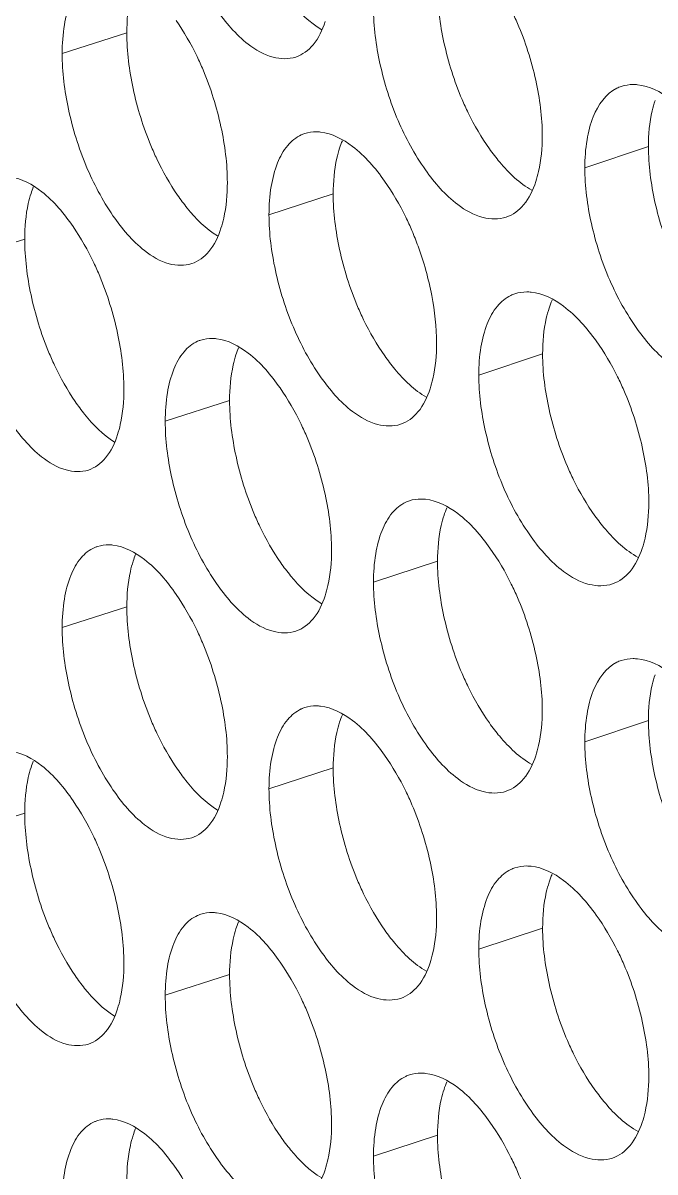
# Model space of a CAD drawing. Header units: millimetres. Extents: x 1177 to 4147, y 93 to 2194.
# Drawn here: x 2505.18 to 2513.85, y 901.29 to 917.06 of the extents above; entities that cross this region are included whole.
import ezdxf

# ---------------------------------------------------------------- set-up
doc = ezdxf.new("R2010")
doc.units = ezdxf.units.MM
doc.header["$LTSCALE"] = 0.1
doc.layers.get('0').update_dxf_attribs({"lineweight": 13})
doc.layers.add('标注', color=251, linetype='Continuous', lineweight=9)

# ---------------------------------------------------------------- blocks, each defined once
blk = doc.blocks.new('02')
at = {"layer": '标注'}
for p, q in [((4349.993, 901.155), (4348.726, 900.753)), ((4360.218, 898.929), (4358.971, 898.512)), ((4354.039, 898), (4352.78, 897.592)), ((4347.992, 897.115), (4346.722, 896.716)), ((4358.144, 894.864), (4356.893, 894.451)), ((4352.008, 893.95), (4350.746, 893.545)), ((4356.084, 890.805), (4354.829, 890.394)), ((4349.993, 889.905), (4348.726, 889.503)), ((4349.993, 889.905), (4348.726, 889.503)), ((4360.218, 887.679), (4358.971, 887.262)), ((4354.039, 886.75), (4352.78, 886.342)), ((4354.039, 886.75), (4352.78, 886.342)), ((4347.992, 885.865), (4346.722, 885.466)), ((4358.144, 883.614), (4356.893, 883.201)), ((4358.144, 883.614), (4356.893, 883.201)), ((4352.008, 882.7), (4350.746, 882.295)), ((4356.084, 879.555), (4354.829, 879.144))]:
    blk.add_line(p, q, dxfattribs=at)
for centre, radius, start, end in [((4359.904, 899.443), 0.699, 108.5345, 115.9025), ((4353.688, 898.545), 0.67, 108.0096, 114.2633), ((4355.89, 898.338), 1.814, 157.2003, 162.034), ((4349.877, 897.45), 1.849, 158.192, 162.3487), ((4350.072, 894.925), 5.992, 20.0336, 23.1528), ((4357.817, 895.389), 0.689, 108.3587, 115.3644), ((4351.646, 894.506), 0.661, 107.8363, 113.7), ((4353.87, 894.287), 1.825, 157.5283, 162.138), ((4355.745, 891.34), 0.68, 108.1838, 114.818), ((4349.619, 890.471), 0.651, 107.6638, 113.1281), ((4349.619, 890.471), 0.651, 107.6638, 113.1281), ((4351.866, 890.241), 1.837, 157.8589, 162.2429), ((4351.866, 890.241), 1.837, 157.8589, 162.2429), ((4359.904, 888.193), 0.699, 108.5345, 115.9025), ((4353.688, 887.295), 0.67, 108.0096, 114.2633), ((4353.688, 887.295), 0.67, 108.0096, 114.2633), ((4355.89, 887.088), 1.814, 157.2003, 162.034), ((4355.89, 887.088), 1.814, 157.2003, 162.034), ((4349.877, 886.2), 1.849, 158.192, 162.3487), ((4357.817, 884.139), 0.689, 108.3587, 115.3644), ((4357.817, 884.139), 0.689, 108.3587, 115.3644), ((4351.646, 883.256), 0.661, 107.8363, 113.7), ((4353.87, 883.037), 1.825, 157.5283, 162.138), ((4355.745, 880.09), 0.68, 108.1838, 114.818), ((4349.619, 879.221), 0.651, 107.6638, 113.1281), ((4351.866, 878.991), 1.837, 157.8589, 162.2429)]:
    blk.add_arc(centre, radius, start, end, dxfattribs=at)
for points, knots in [([(4350.746, 904.795), (4350.746, 904.429), (4350.844, 903.673), (4351.18, 902.594), (4351.684, 901.649), (4352.128, 901.123), (4352.372, 900.934)], [0, 0, 0, 0, 0.255639, 0.527795, 0.784925, 1, 1, 1, 1]), ([(4349.363, 902.32), (4349.26, 902.276), (4349.062, 902.116), (4348.869, 901.755), (4348.75, 901.287), (4348.726, 900.94), (4348.726, 900.753)], [0, 0, 0, 0, 0.188951, 0.413428, 0.683995, 1, 1, 1, 1]), ([(4357.651, 901.34), (4357.613, 901.428), (4357.458, 901.763), (4357.271, 902.084), (4357.112, 902.307)], [0, 0, 0, 0, 0.259768, 1, 1, 1, 1]), ([(4350.117, 902.052), (4350.096, 901.986), (4350.018, 901.694), (4349.993, 901.389), (4349.993, 901.155)], [0, 0, 0, 0, 0.226169, 1, 1, 1, 1]), ([(4353.01, 902.023), (4353.072, 901.935), (4353.3, 901.632), (4353.577, 901.357), (4353.813, 901.218)], [0, 0, 0, 0, 0.28193, 1, 1, 1, 1]), ([(4356.084, 902.055), (4356.084, 901.689), (4356.183, 900.933), (4356.412, 900.208), (4356.565, 899.85)], [0, 0, 0, 0, 0.484378, 1, 1, 1, 1]), ([(4354.829, 901.644), (4354.829, 901.278), (4354.929, 900.522), (4355.269, 899.444), (4355.781, 898.501), (4356.232, 897.978), (4356.479, 897.791)], [0, 0, 0, 0, 0.255252, 0.52708, 0.784259, 1, 1, 1, 1]), ([(4351.488, 900.429), (4351.451, 900.517), (4351.299, 900.854), (4351.116, 901.176), (4350.96, 901.401)], [0, 0, 0, 0, 0.260034, 1, 1, 1, 1]), ([(4353.305, 900.682), (4353.437, 900.725), (4353.698, 900.925), (4353.828, 901.214), (4353.881, 901.376)], [0, 0, 0, 0, 0.448356, 1, 1, 1, 1]), ([(4349.993, 901.155), (4349.993, 900.789), (4350.09, 900.033), (4350.314, 899.306), (4350.464, 898.947)], [0, 0, 0, 0, 0.484494, 1, 1, 1, 1]), ([(4358.138, 899.137), (4358.138, 899.503), (4358.037, 900.258), (4357.806, 900.982), (4357.651, 901.34)], [0, 0, 0, 0, 0.484204, 1, 1, 1, 1]), ([(4352.372, 900.934), (4352.517, 900.822), (4352.81, 900.648), (4353.164, 900.636), (4353.305, 900.682)], [0, 0, 0, 0, 0.552941, 1, 1, 1, 1]), ([(4348.726, 900.753), (4348.726, 900.387), (4348.824, 899.631), (4349.157, 898.551), (4349.657, 897.605), (4350.098, 897.078), (4350.341, 896.888)], [0, 0, 0, 0, 0.255833, 0.528153, 0.785258, 1, 1, 1, 1]), ([(4351.964, 898.223), (4351.964, 898.589), (4351.866, 899.345), (4351.639, 900.07), (4351.488, 900.429)], [0, 0, 0, 0, 0.484321, 1, 1, 1, 1]), ([(4359.598, 900.072), (4359.381, 899.966), (4359.133, 899.596), (4358.996, 899.037), (4358.971, 898.694), (4358.971, 898.512)], [0, 0, 0, 0, 0.415426, 0.686428, 1, 1, 1, 1]), ([(4360.004, 900.139), (4359.976, 900.142), (4359.867, 900.147), (4359.758, 900.131), (4359.681, 900.106)], [0, 0, 0, 0, 0.258783, 1, 1, 1, 1]), ([(4361.287, 899.186), (4361.104, 899.438), (4360.746, 899.853), (4360.235, 900.115), (4360.004, 900.139)], [0, 0, 0, 0, 0.572175, 1, 1, 1, 1]), ([(4356.565, 899.85), (4356.603, 899.762), (4356.757, 899.426), (4356.943, 899.105), (4357.101, 898.882)], [0, 0, 0, 0, 0.259878, 1, 1, 1, 1]), ([(4360.347, 899.827), (4360.325, 899.762), (4360.245, 899.469), (4360.218, 899.163), (4360.218, 898.929)], [0, 0, 0, 0, 0.22686, 1, 1, 1, 1]), ([(4353.413, 899.156), (4353.311, 899.11), (4353.114, 898.948), (4352.922, 898.587), (4352.804, 898.122), (4352.78, 897.777), (4352.78, 897.592)], [0, 0, 0, 0, 0.190641, 0.415947, 0.685903, 1, 1, 1, 1]), ([(4353.791, 899.212), (4353.764, 899.215), (4353.66, 899.221), (4353.554, 899.207), (4353.481, 899.183)], [0, 0, 0, 0, 0.25889, 1, 1, 1, 1]), ([(4355.047, 898.25), (4354.868, 898.503), (4354.52, 898.918), (4354.018, 899.186), (4353.791, 899.212)], [0, 0, 0, 0, 0.574346, 1, 1, 1, 1]), ([(4358.009, 898.24), (4358.031, 898.305), (4358.111, 898.597), (4358.138, 898.903), (4358.138, 899.137)], [0, 0, 0, 0, 0.226796, 1, 1, 1, 1]), ([(4350.464, 898.947), (4350.501, 898.858), (4350.651, 898.522), (4350.833, 898.2), (4350.988, 897.976)], [0, 0, 0, 0, 0.260144, 1, 1, 1, 1]), ([(4354.165, 898.897), (4354.143, 898.832), (4354.065, 898.539), (4354.039, 898.234), (4354.039, 898)], [0, 0, 0, 0, 0.226444, 1, 1, 1, 1]), ([(4357.101, 898.882), (4357.164, 898.793), (4357.401, 898.484), (4357.691, 898.205), (4357.935, 898.07)], [0, 0, 0, 0, 0.282461, 1, 1, 1, 1]), ([(4360.218, 898.929), (4360.218, 898.563), (4360.319, 897.807), (4360.551, 897.084), (4360.707, 896.726)], [0, 0, 0, 0, 0.484301, 1, 1, 1, 1]), ([(4358.971, 898.512), (4358.971, 898.146), (4359.072, 897.39), (4359.418, 896.313), (4359.938, 895.373), (4360.395, 894.852), (4360.644, 894.667)], [0, 0, 0, 0, 0.254863, 0.526363, 0.783591, 1, 1, 1, 1]), ([(4348.939, 897.358), (4348.766, 897.611), (4348.428, 898.027), (4347.935, 898.301), (4347.711, 898.328)], [0, 0, 0, 0, 0.576575, 1, 1, 1, 1]), ([(4351.839, 897.327), (4351.86, 897.392), (4351.939, 897.684), (4351.964, 897.989), (4351.964, 898.223)], [0, 0, 0, 0, 0.22638, 1, 1, 1, 1]), ([(4355.582, 897.281), (4355.544, 897.369), (4355.391, 897.705), (4355.204, 898.027), (4355.047, 898.25)], [0, 0, 0, 0, 0.259857, 1, 1, 1, 1]), ([(4357.429, 897.544), (4357.562, 897.588), (4357.824, 897.788), (4357.956, 898.078), (4358.009, 898.24)], [0, 0, 0, 0, 0.450132, 1, 1, 1, 1]), ([(4348.115, 898.011), (4348.095, 897.946), (4348.017, 897.653), (4347.992, 897.348), (4347.992, 897.115)], [0, 0, 0, 0, 0.226033, 1, 1, 1, 1]), ([(4350.988, 897.976), (4351.048, 897.889), (4351.271, 897.588), (4351.543, 897.315), (4351.774, 897.175)], [0, 0, 0, 0, 0.281645, 1, 1, 1, 1]), ([(4354.039, 898), (4354.039, 897.634), (4354.138, 896.878), (4354.365, 896.153), (4354.517, 895.794)], [0, 0, 0, 0, 0.484416, 1, 1, 1, 1]), ([(4356.479, 897.791), (4356.627, 897.679), (4356.927, 897.505), (4357.286, 897.497), (4357.429, 897.544)], [0, 0, 0, 0, 0.551821, 1, 1, 1, 1]), ([(4352.78, 897.592), (4352.78, 897.226), (4352.879, 896.47), (4353.217, 895.392), (4353.725, 894.448), (4354.173, 893.923), (4354.418, 893.735)], [0, 0, 0, 0, 0.255445, 0.527438, 0.784592, 1, 1, 1, 1]), ([(4349.463, 896.385), (4349.427, 896.474), (4349.276, 896.81), (4349.094, 897.133), (4348.939, 897.358)], [0, 0, 0, 0, 0.260123, 1, 1, 1, 1]), ([(4351.265, 896.633), (4351.396, 896.675), (4351.657, 896.875), (4351.786, 897.164), (4351.839, 897.327)], [0, 0, 0, 0, 0.447449, 1, 1, 1, 1]), ([(4347.992, 897.115), (4347.992, 896.748), (4348.089, 895.992), (4348.311, 895.265), (4348.46, 894.905)], [0, 0, 0, 0, 0.484532, 1, 1, 1, 1]), ([(4350.341, 896.888), (4350.484, 896.776), (4350.774, 896.602), (4351.125, 896.588), (4351.265, 896.633)], [0, 0, 0, 0, 0.553517, 1, 1, 1, 1]), ([(4356.065, 895.077), (4356.065, 895.39), (4355.991, 896.037), (4355.817, 896.663), (4355.702, 896.978)], [0, 0, 0, 0, 0.482715, 1, 1, 1, 1]), ([(4346.722, 896.716), (4346.722, 896.349), (4346.819, 895.593), (4347.149, 894.513), (4347.646, 893.566), (4348.084, 893.037), (4348.324, 892.847)], [0, 0, 0, 0, 0.256026, 0.528509, 0.78559, 1, 1, 1, 1]), ([(4349.936, 894.178), (4349.936, 894.544), (4349.838, 895.3), (4349.614, 896.025), (4349.463, 896.385)], [0, 0, 0, 0, 0.48436, 1, 1, 1, 1]), ([(4357.522, 896.012), (4357.42, 895.963), (4357.225, 895.799), (4357.034, 895.438), (4356.916, 894.976), (4356.893, 894.634), (4356.893, 894.451)], [0, 0, 0, 0, 0.192296, 0.418401, 0.687759, 1, 1, 1, 1]), ([(4357.918, 896.075), (4357.89, 896.078), (4357.784, 896.084), (4357.675, 896.068), (4357.6, 896.043)], [0, 0, 0, 0, 0.258817, 1, 1, 1, 1]), ([(4359.192, 895.119), (4359.011, 895.371), (4358.656, 895.787), (4358.148, 896.051), (4357.918, 896.075)], [0, 0, 0, 0, 0.572892, 1, 1, 1, 1]), ([(4354.517, 895.794), (4354.554, 895.706), (4354.707, 895.37), (4354.891, 895.049), (4355.048, 894.825)], [0, 0, 0, 0, 0.259967, 1, 1, 1, 1]), ([(4358.272, 895.762), (4358.25, 895.697), (4358.17, 895.404), (4358.144, 895.099), (4358.144, 894.864)], [0, 0, 0, 0, 0.226721, 1, 1, 1, 1]), ([(4351.381, 895.111), (4351.278, 895.066), (4351.081, 894.905), (4350.888, 894.543), (4350.769, 894.077), (4350.746, 893.731), (4350.746, 893.545)], [0, 0, 0, 0, 0.1898, 0.414696, 0.684955, 1, 1, 1, 1]), ([(4351.749, 895.162), (4351.723, 895.165), (4351.62, 895.172), (4351.516, 895.158), (4351.444, 895.135)], [0, 0, 0, 0, 0.258928, 1, 1, 1, 1]), ([(4352.996, 894.198), (4352.819, 894.451), (4352.475, 894.866), (4351.975, 895.136), (4351.749, 895.162)], [0, 0, 0, 0, 0.575082, 1, 1, 1, 1]), ([(4355.938, 894.181), (4355.959, 894.246), (4356.039, 894.538), (4356.065, 894.843), (4356.065, 895.077)], [0, 0, 0, 0, 0.226657, 1, 1, 1, 1]), ([(4359.735, 894.153), (4359.697, 894.241), (4359.541, 894.576), (4359.352, 894.897), (4359.192, 895.119)], [0, 0, 0, 0, 0.259679, 1, 1, 1, 1]), ([(4348.46, 894.905), (4348.496, 894.817), (4348.645, 894.48), (4348.826, 894.158), (4348.98, 893.933)], [0, 0, 0, 0, 0.260232, 1, 1, 1, 1]), ([(4352.133, 894.847), (4352.112, 894.782), (4352.034, 894.489), (4352.008, 894.184), (4352.008, 893.95)], [0, 0, 0, 0, 0.226307, 1, 1, 1, 1]), ([(4355.048, 894.825), (4355.111, 894.736), (4355.343, 894.431), (4355.627, 894.154), (4355.867, 894.017)], [0, 0, 0, 0, 0.282202, 1, 1, 1, 1]), ([(4358.144, 894.864), (4358.144, 894.498), (4358.244, 893.743), (4358.474, 893.019), (4358.629, 892.661)], [0, 0, 0, 0, 0.484339, 1, 1, 1, 1]), ([(4356.893, 894.451), (4356.893, 894.085), (4356.993, 893.329), (4357.336, 892.251), (4357.852, 891.309), (4358.306, 890.787), (4358.554, 890.601)], [0, 0, 0, 0, 0.255058, 0.526721, 0.783925, 1, 1, 1, 1]), ([(4349.811, 893.282), (4349.832, 893.347), (4349.911, 893.639), (4349.936, 893.944), (4349.936, 894.178)], [0, 0, 0, 0, 0.226242, 1, 1, 1, 1]), ([(4353.528, 893.228), (4353.49, 893.316), (4353.338, 893.652), (4353.153, 893.974), (4352.996, 894.198)], [0, 0, 0, 0, 0.259945, 1, 1, 1, 1]), ([(4355.359, 893.486), (4355.492, 893.529), (4355.754, 893.729), (4355.884, 894.019), (4355.938, 894.181)], [0, 0, 0, 0, 0.449251, 1, 1, 1, 1]), ([(4360.225, 891.951), (4360.225, 892.317), (4360.123, 893.072), (4359.891, 893.796), (4359.735, 894.153)], [0, 0, 0, 0, 0.484165, 1, 1, 1, 1]), ([(4348.98, 893.933), (4349.038, 893.847), (4349.258, 893.549), (4349.523, 893.278), (4349.749, 893.137)], [0, 0, 0, 0, 0.281347, 1, 1, 1, 1]), ([(4352.008, 893.95), (4352.008, 893.584), (4352.107, 892.828), (4352.332, 892.102), (4352.483, 891.743)], [0, 0, 0, 0, 0.484455, 1, 1, 1, 1]), ([(4354.418, 893.735), (4354.565, 893.623), (4354.861, 893.449), (4355.217, 893.439), (4355.359, 893.486)], [0, 0, 0, 0, 0.552376, 1, 1, 1, 1]), ([(4350.746, 893.545), (4350.746, 893.179), (4350.844, 892.423), (4351.18, 891.344), (4351.684, 890.399), (4352.128, 889.873), (4352.372, 889.684)], [0, 0, 0, 0, 0.255639, 0.527795, 0.784925, 1, 1, 1, 1]), ([(4349.24, 892.589), (4349.371, 892.631), (4349.632, 892.831), (4349.759, 893.12), (4349.811, 893.282)], [0, 0, 0, 0, 0.446528, 1, 1, 1, 1]), ([(4354.007, 891.023), (4354.007, 891.389), (4353.908, 892.144), (4353.68, 892.869), (4353.528, 893.228)], [0, 0, 0, 0, 0.484282, 1, 1, 1, 1]), ([(4348.324, 892.847), (4348.466, 892.735), (4348.753, 892.56), (4349.101, 892.545), (4349.24, 892.589)], [0, 0, 0, 0, 0.554103, 1, 1, 1, 1]), ([(4358.629, 892.661), (4358.667, 892.573), (4358.821, 892.237), (4359.009, 891.917), (4359.168, 891.694)], [0, 0, 0, 0, 0.259789, 1, 1, 1, 1]), ([(4355.46, 891.957), (4355.358, 891.909), (4355.162, 891.746), (4354.971, 891.385), (4354.852, 890.921), (4354.829, 890.578), (4354.829, 890.394)], [0, 0, 0, 0, 0.191473, 0.417182, 0.686837, 1, 1, 1, 1]), ([(4355.847, 892.016), (4355.82, 892.019), (4355.714, 892.025), (4355.608, 892.01), (4355.533, 891.986)], [0, 0, 0, 0, 0.258853, 1, 1, 1, 1]), ([(4357.112, 891.057), (4356.932, 891.31), (4356.581, 891.725), (4356.076, 891.991), (4355.847, 892.016)], [0, 0, 0, 0, 0.573616, 1, 1, 1, 1]), ([(4360.096, 891.054), (4360.118, 891.119), (4360.198, 891.412), (4360.225, 891.717), (4360.225, 891.951)], [0, 0, 0, 0, 0.226935, 1, 1, 1, 1]), ([(4352.483, 891.743), (4352.52, 891.655), (4352.671, 891.319), (4352.855, 890.997), (4353.01, 890.773)], [0, 0, 0, 0, 0.260055, 1, 1, 1, 1]), ([(4356.211, 891.702), (4356.189, 891.637), (4356.11, 891.344), (4356.084, 891.039), (4356.084, 890.805)], [0, 0, 0, 0, 0.226582, 1, 1, 1, 1]), ([(4359.168, 891.694), (4359.233, 891.604), (4359.473, 891.292), (4359.769, 891.012), (4360.019, 890.878)], [0, 0, 0, 0, 0.282708, 1, 1, 1, 1]), ([(4349.363, 891.07), (4349.26, 891.026), (4349.062, 890.866), (4348.869, 890.505), (4348.75, 890.037), (4348.726, 889.69), (4348.726, 889.503)], [0, 0, 0, 0, 0.188951, 0.413428, 0.683995, 1, 1, 1, 1]), ([(4349.363, 891.07), (4349.26, 891.026), (4349.062, 890.866), (4348.869, 890.505), (4348.75, 890.037), (4348.726, 889.69), (4348.726, 889.503)], [0, 0, 0, 0, 0.188951, 0.413428, 0.683995, 1, 1, 1, 1]), ([(4349.722, 891.118), (4349.696, 891.121), (4349.595, 891.128), (4349.493, 891.114), (4349.421, 891.092)], [0, 0, 0, 0, 0.258969, 1, 1, 1, 1]), ([(4349.722, 891.118), (4349.696, 891.121), (4349.595, 891.128), (4349.493, 891.114), (4349.421, 891.092)], [0, 0, 0, 0, 0.258969, 1, 1, 1, 1]), ([(4350.96, 890.151), (4350.785, 890.403), (4350.444, 890.819), (4349.948, 891.091), (4349.722, 891.118)], [0, 0, 0, 0, 0.575826, 1, 1, 1, 1]), ([(4350.96, 890.151), (4350.785, 890.403), (4350.444, 890.819), (4349.948, 891.091), (4349.722, 891.118)], [0, 0, 0, 0, 0.575826, 1, 1, 1, 1]), ([(4353.881, 890.126), (4353.902, 890.191), (4353.981, 890.484), (4354.007, 890.789), (4354.007, 891.023)], [0, 0, 0, 0, 0.226518, 1, 1, 1, 1]), ([(4357.651, 890.09), (4357.613, 890.178), (4357.458, 890.513), (4357.271, 890.834), (4357.112, 891.057)], [0, 0, 0, 0, 0.259768, 1, 1, 1, 1]), ([(4359.513, 890.357), (4359.646, 890.402), (4359.909, 890.602), (4360.042, 890.892), (4360.096, 891.054)], [0, 0, 0, 0, 0.451001, 1, 1, 1, 1]), ([(4350.117, 890.802), (4350.096, 890.736), (4350.018, 890.444), (4349.993, 890.139), (4349.993, 889.905)], [0, 0, 0, 0, 0.226169, 1, 1, 1, 1]), ([(4350.117, 890.802), (4350.096, 890.736), (4350.018, 890.444), (4349.993, 890.139), (4349.993, 889.905)], [0, 0, 0, 0, 0.226169, 1, 1, 1, 1]), ([(4353.01, 890.773), (4353.072, 890.685), (4353.3, 890.382), (4353.577, 890.107), (4353.813, 889.968)], [0, 0, 0, 0, 0.28193, 1, 1, 1, 1]), ([(4356.084, 890.805), (4356.084, 890.439), (4356.183, 889.683), (4356.412, 888.958), (4356.565, 888.6)], [0, 0, 0, 0, 0.484378, 1, 1, 1, 1]), ([(4358.554, 890.601), (4358.704, 890.489), (4359.007, 890.316), (4359.369, 890.309), (4359.513, 890.357)], [0, 0, 0, 0, 0.551276, 1, 1, 1, 1]), ([(4354.829, 890.394), (4354.829, 890.028), (4354.929, 889.272), (4355.269, 888.194), (4355.781, 887.251), (4356.232, 886.728), (4356.479, 886.541)], [0, 0, 0, 0, 0.255252, 0.52708, 0.784259, 1, 1, 1, 1]), ([(4351.488, 889.179), (4351.451, 889.267), (4351.299, 889.604), (4351.116, 889.926), (4350.96, 890.151)], [0, 0, 0, 0, 0.260034, 1, 1, 1, 1]), ([(4351.488, 889.179), (4351.451, 889.267), (4351.299, 889.604), (4351.116, 889.926), (4350.96, 890.151)], [0, 0, 0, 0, 0.260034, 1, 1, 1, 1]), ([(4353.305, 889.432), (4353.437, 889.475), (4353.698, 889.675), (4353.828, 889.964), (4353.881, 890.126)], [0, 0, 0, 0, 0.448356, 1, 1, 1, 1]), ([(4358.138, 887.887), (4358.138, 888.253), (4358.037, 889.008), (4357.806, 889.732), (4357.651, 890.09)], [0, 0, 0, 0, 0.484204, 1, 1, 1, 1]), ([(4349.993, 889.905), (4349.993, 889.539), (4350.09, 888.783), (4350.314, 888.056), (4350.464, 887.697)], [0, 0, 0, 0, 0.484494, 1, 1, 1, 1]), ([(4349.993, 889.905), (4349.993, 889.539), (4350.09, 888.783), (4350.314, 888.056), (4350.464, 887.697)], [0, 0, 0, 0, 0.484494, 1, 1, 1, 1]), ([(4352.372, 889.684), (4352.517, 889.572), (4352.81, 889.398), (4353.164, 889.386), (4353.305, 889.432)], [0, 0, 0, 0, 0.552941, 1, 1, 1, 1]), ([(4348.726, 889.503), (4348.726, 889.137), (4348.824, 888.381), (4349.157, 887.301), (4349.657, 886.355), (4350.098, 885.828), (4350.341, 885.638)], [0, 0, 0, 0, 0.255833, 0.528153, 0.785258, 1, 1, 1, 1]), ([(4348.726, 889.503), (4348.726, 889.137), (4348.824, 888.381), (4349.157, 887.301), (4349.657, 886.355), (4350.098, 885.828), (4350.341, 885.638)], [0, 0, 0, 0, 0.255833, 0.528153, 0.785258, 1, 1, 1, 1]), ([(4351.964, 886.973), (4351.964, 887.339), (4351.866, 888.095), (4351.639, 888.82), (4351.488, 889.179)], [0, 0, 0, 0, 0.484321, 1, 1, 1, 1]), ([(4351.964, 886.973), (4351.964, 887.339), (4351.866, 888.095), (4351.639, 888.82), (4351.488, 889.179)], [0, 0, 0, 0, 0.484321, 1, 1, 1, 1]), ([(4359.598, 888.822), (4359.381, 888.716), (4359.133, 888.346), (4358.996, 887.787), (4358.971, 887.444), (4358.971, 887.262)], [0, 0, 0, 0, 0.415426, 0.686428, 1, 1, 1, 1]), ([(4360.004, 888.889), (4359.976, 888.892), (4359.867, 888.897), (4359.758, 888.881), (4359.681, 888.856)], [0, 0, 0, 0, 0.258783, 1, 1, 1, 1]), ([(4361.287, 887.936), (4361.104, 888.188), (4360.746, 888.603), (4360.235, 888.865), (4360.004, 888.889)], [0, 0, 0, 0, 0.572175, 1, 1, 1, 1]), ([(4356.565, 888.6), (4356.603, 888.512), (4356.757, 888.176), (4356.943, 887.855), (4357.101, 887.632)], [0, 0, 0, 0, 0.259878, 1, 1, 1, 1]), ([(4360.347, 888.577), (4360.325, 888.512), (4360.245, 888.219), (4360.218, 887.913), (4360.218, 887.679)], [0, 0, 0, 0, 0.22686, 1, 1, 1, 1]), ([(4353.413, 887.906), (4353.311, 887.86), (4353.114, 887.698), (4352.922, 887.337), (4352.804, 886.872), (4352.78, 886.527), (4352.78, 886.342)], [0, 0, 0, 0, 0.190641, 0.415947, 0.685903, 1, 1, 1, 1]), ([(4353.413, 887.906), (4353.311, 887.86), (4353.114, 887.698), (4352.922, 887.337), (4352.804, 886.872), (4352.78, 886.527), (4352.78, 886.342)], [0, 0, 0, 0, 0.190641, 0.415947, 0.685903, 1, 1, 1, 1]), ([(4353.791, 887.962), (4353.764, 887.965), (4353.66, 887.971), (4353.554, 887.957), (4353.481, 887.933)], [0, 0, 0, 0, 0.25889, 1, 1, 1, 1]), ([(4353.791, 887.962), (4353.764, 887.965), (4353.66, 887.971), (4353.554, 887.957), (4353.481, 887.933)], [0, 0, 0, 0, 0.25889, 1, 1, 1, 1]), ([(4355.047, 887), (4354.868, 887.253), (4354.52, 887.668), (4354.018, 887.936), (4353.791, 887.962)], [0, 0, 0, 0, 0.574346, 1, 1, 1, 1]), ([(4355.047, 887), (4354.868, 887.253), (4354.52, 887.668), (4354.018, 887.936), (4353.791, 887.962)], [0, 0, 0, 0, 0.574346, 1, 1, 1, 1]), ([(4358.009, 886.99), (4358.031, 887.055), (4358.111, 887.347), (4358.138, 887.653), (4358.138, 887.887)], [0, 0, 0, 0, 0.226796, 1, 1, 1, 1]), ([(4350.464, 887.697), (4350.501, 887.608), (4350.651, 887.272), (4350.833, 886.95), (4350.988, 886.726)], [0, 0, 0, 0, 0.260144, 1, 1, 1, 1]), ([(4350.464, 887.697), (4350.501, 887.608), (4350.651, 887.272), (4350.833, 886.95), (4350.988, 886.726)], [0, 0, 0, 0, 0.260144, 1, 1, 1, 1]), ([(4354.165, 887.647), (4354.143, 887.582), (4354.065, 887.289), (4354.039, 886.984), (4354.039, 886.75)], [0, 0, 0, 0, 0.226444, 1, 1, 1, 1]), ([(4354.165, 887.647), (4354.143, 887.582), (4354.065, 887.289), (4354.039, 886.984), (4354.039, 886.75)], [0, 0, 0, 0, 0.226444, 1, 1, 1, 1]), ([(4357.101, 887.632), (4357.164, 887.543), (4357.401, 887.234), (4357.691, 886.955), (4357.935, 886.82)], [0, 0, 0, 0, 0.282461, 1, 1, 1, 1]), ([(4360.218, 887.679), (4360.218, 887.313), (4360.319, 886.557), (4360.551, 885.834), (4360.707, 885.476)], [0, 0, 0, 0, 0.484301, 1, 1, 1, 1]), ([(4358.971, 887.262), (4358.971, 886.896), (4359.072, 886.14), (4359.418, 885.063), (4359.938, 884.123), (4360.395, 883.602), (4360.644, 883.417)], [0, 0, 0, 0, 0.254863, 0.526363, 0.783591, 1, 1, 1, 1]), ([(4348.939, 886.108), (4348.766, 886.361), (4348.428, 886.777), (4347.935, 887.051), (4347.711, 887.078)], [0, 0, 0, 0, 0.576575, 1, 1, 1, 1]), ([(4351.839, 886.077), (4351.86, 886.142), (4351.939, 886.434), (4351.964, 886.739), (4351.964, 886.973)], [0, 0, 0, 0, 0.22638, 1, 1, 1, 1]), ([(4351.839, 886.077), (4351.86, 886.142), (4351.939, 886.434), (4351.964, 886.739), (4351.964, 886.973)], [0, 0, 0, 0, 0.22638, 1, 1, 1, 1]), ([(4355.582, 886.031), (4355.544, 886.119), (4355.391, 886.455), (4355.204, 886.777), (4355.047, 887)], [0, 0, 0, 0, 0.259857, 1, 1, 1, 1]), ([(4355.582, 886.031), (4355.544, 886.119), (4355.391, 886.455), (4355.204, 886.777), (4355.047, 887)], [0, 0, 0, 0, 0.259857, 1, 1, 1, 1]), ([(4357.429, 886.294), (4357.562, 886.338), (4357.824, 886.538), (4357.956, 886.828), (4358.009, 886.99)], [0, 0, 0, 0, 0.450132, 1, 1, 1, 1]), ([(4348.115, 886.761), (4348.095, 886.696), (4348.017, 886.403), (4347.992, 886.098), (4347.992, 885.865)], [0, 0, 0, 0, 0.226033, 1, 1, 1, 1]), ([(4350.988, 886.726), (4351.048, 886.639), (4351.271, 886.338), (4351.543, 886.065), (4351.774, 885.925)], [0, 0, 0, 0, 0.281645, 1, 1, 1, 1]), ([(4350.988, 886.726), (4351.048, 886.639), (4351.271, 886.338), (4351.543, 886.065), (4351.774, 885.925)], [0, 0, 0, 0, 0.281645, 1, 1, 1, 1]), ([(4354.039, 886.75), (4354.039, 886.384), (4354.138, 885.628), (4354.365, 884.903), (4354.517, 884.544)], [0, 0, 0, 0, 0.484416, 1, 1, 1, 1]), ([(4354.039, 886.75), (4354.039, 886.384), (4354.138, 885.628), (4354.365, 884.903), (4354.517, 884.544)], [0, 0, 0, 0, 0.484416, 1, 1, 1, 1]), ([(4356.479, 886.541), (4356.627, 886.429), (4356.927, 886.255), (4357.286, 886.247), (4357.429, 886.294)], [0, 0, 0, 0, 0.551821, 1, 1, 1, 1]), ([(4352.78, 886.342), (4352.78, 885.976), (4352.879, 885.22), (4353.217, 884.142), (4353.725, 883.198), (4354.173, 882.673), (4354.418, 882.485)], [0, 0, 0, 0, 0.255445, 0.527438, 0.784592, 1, 1, 1, 1]), ([(4352.78, 886.342), (4352.78, 885.976), (4352.879, 885.22), (4353.217, 884.142), (4353.725, 883.198), (4354.173, 882.673), (4354.418, 882.485)], [0, 0, 0, 0, 0.255445, 0.527438, 0.784592, 1, 1, 1, 1]), ([(4349.463, 885.135), (4349.427, 885.224), (4349.276, 885.56), (4349.094, 885.883), (4348.939, 886.108)], [0, 0, 0, 0, 0.260123, 1, 1, 1, 1]), ([(4351.265, 885.383), (4351.396, 885.425), (4351.657, 885.625), (4351.786, 885.914), (4351.839, 886.077)], [0, 0, 0, 0, 0.447449, 1, 1, 1, 1]), ([(4351.265, 885.383), (4351.396, 885.425), (4351.657, 885.625), (4351.786, 885.914), (4351.839, 886.077)], [0, 0, 0, 0, 0.447449, 1, 1, 1, 1]), ([(4347.992, 885.865), (4347.992, 885.498), (4348.089, 884.742), (4348.311, 884.015), (4348.46, 883.655)], [0, 0, 0, 0, 0.484532, 1, 1, 1, 1]), ([(4356.065, 883.827), (4356.065, 884.193), (4355.965, 884.949), (4355.735, 885.673), (4355.582, 886.031)], [0, 0, 0, 0, 0.484243, 1, 1, 1, 1]), ([(4356.065, 883.827), (4356.065, 884.193), (4355.965, 884.949), (4355.735, 885.673), (4355.582, 886.031)], [0, 0, 0, 0, 0.484243, 1, 1, 1, 1]), ([(4350.341, 885.638), (4350.484, 885.526), (4350.774, 885.352), (4351.125, 885.338), (4351.265, 885.383)], [0, 0, 0, 0, 0.553517, 1, 1, 1, 1]), ([(4350.341, 885.638), (4350.484, 885.526), (4350.774, 885.352), (4351.125, 885.338), (4351.265, 885.383)], [0, 0, 0, 0, 0.553517, 1, 1, 1, 1]), ([(4346.722, 885.466), (4346.722, 885.099), (4346.819, 884.343), (4347.149, 883.263), (4347.646, 882.316), (4348.084, 881.787), (4348.324, 881.597)], [0, 0, 0, 0, 0.256026, 0.528509, 0.78559, 1, 1, 1, 1]), ([(4349.936, 882.928), (4349.936, 883.294), (4349.838, 884.05), (4349.614, 884.775), (4349.463, 885.135)], [0, 0, 0, 0, 0.48436, 1, 1, 1, 1]), ([(4357.522, 884.762), (4357.42, 884.713), (4357.225, 884.549), (4357.034, 884.188), (4356.916, 883.726), (4356.893, 883.384), (4356.893, 883.201)], [0, 0, 0, 0, 0.192296, 0.418401, 0.687759, 1, 1, 1, 1]), ([(4357.522, 884.762), (4357.42, 884.713), (4357.225, 884.549), (4357.034, 884.188), (4356.916, 883.726), (4356.893, 883.384), (4356.893, 883.201)], [0, 0, 0, 0, 0.192296, 0.418401, 0.687759, 1, 1, 1, 1]), ([(4357.918, 884.825), (4357.89, 884.828), (4357.784, 884.834), (4357.675, 884.818), (4357.6, 884.793)], [0, 0, 0, 0, 0.258817, 1, 1, 1, 1]), ([(4357.918, 884.825), (4357.89, 884.828), (4357.784, 884.834), (4357.675, 884.818), (4357.6, 884.793)], [0, 0, 0, 0, 0.258817, 1, 1, 1, 1]), ([(4359.192, 883.869), (4359.011, 884.121), (4358.656, 884.537), (4358.148, 884.801), (4357.918, 884.825)], [0, 0, 0, 0, 0.572892, 1, 1, 1, 1]), ([(4359.192, 883.869), (4359.011, 884.121), (4358.656, 884.537), (4358.148, 884.801), (4357.918, 884.825)], [0, 0, 0, 0, 0.572892, 1, 1, 1, 1]), ([(4354.517, 884.544), (4354.554, 884.456), (4354.707, 884.12), (4354.891, 883.799), (4355.048, 883.575)], [0, 0, 0, 0, 0.259967, 1, 1, 1, 1]), ([(4354.517, 884.544), (4354.554, 884.456), (4354.707, 884.12), (4354.891, 883.799), (4355.048, 883.575)], [0, 0, 0, 0, 0.259967, 1, 1, 1, 1]), ([(4358.272, 884.512), (4358.25, 884.447), (4358.17, 884.154), (4358.144, 883.849), (4358.144, 883.614)], [0, 0, 0, 0, 0.226721, 1, 1, 1, 1]), ([(4358.272, 884.512), (4358.25, 884.447), (4358.17, 884.154), (4358.144, 883.849), (4358.144, 883.614)], [0, 0, 0, 0, 0.226721, 1, 1, 1, 1]), ([(4351.381, 883.861), (4351.278, 883.816), (4351.081, 883.655), (4350.888, 883.293), (4350.769, 882.827), (4350.746, 882.481), (4350.746, 882.295)], [0, 0, 0, 0, 0.1898, 0.414696, 0.684955, 1, 1, 1, 1]), ([(4351.749, 883.912), (4351.723, 883.915), (4351.62, 883.922), (4351.516, 883.908), (4351.444, 883.885)], [0, 0, 0, 0, 0.258928, 1, 1, 1, 1]), ([(4352.996, 882.948), (4352.819, 883.201), (4352.475, 883.616), (4351.975, 883.886), (4351.749, 883.912)], [0, 0, 0, 0, 0.575082, 1, 1, 1, 1]), ([(4355.938, 882.931), (4355.959, 882.996), (4356.039, 883.288), (4356.065, 883.593), (4356.065, 883.827)], [0, 0, 0, 0, 0.226657, 1, 1, 1, 1]), ([(4355.938, 882.931), (4355.959, 882.996), (4356.039, 883.288), (4356.065, 883.593), (4356.065, 883.827)], [0, 0, 0, 0, 0.226657, 1, 1, 1, 1]), ([(4359.735, 882.903), (4359.697, 882.991), (4359.541, 883.326), (4359.352, 883.647), (4359.192, 883.869)], [0, 0, 0, 0, 0.259679, 1, 1, 1, 1]), ([(4359.735, 882.903), (4359.697, 882.991), (4359.541, 883.326), (4359.352, 883.647), (4359.192, 883.869)], [0, 0, 0, 0, 0.259679, 1, 1, 1, 1]), ([(4348.46, 883.655), (4348.496, 883.567), (4348.645, 883.23), (4348.826, 882.908), (4348.98, 882.683)], [0, 0, 0, 0, 0.260232, 1, 1, 1, 1]), ([(4352.133, 883.597), (4352.112, 883.532), (4352.034, 883.239), (4352.008, 882.934), (4352.008, 882.7)], [0, 0, 0, 0, 0.226307, 1, 1, 1, 1]), ([(4355.048, 883.575), (4355.111, 883.486), (4355.343, 883.181), (4355.627, 882.904), (4355.867, 882.767)], [0, 0, 0, 0, 0.282202, 1, 1, 1, 1]), ([(4355.048, 883.575), (4355.111, 883.486), (4355.343, 883.181), (4355.627, 882.904), (4355.867, 882.767)], [0, 0, 0, 0, 0.282202, 1, 1, 1, 1]), ([(4358.144, 883.614), (4358.144, 883.248), (4358.244, 882.493), (4358.474, 881.769), (4358.629, 881.411)], [0, 0, 0, 0, 0.484339, 1, 1, 1, 1]), ([(4358.144, 883.614), (4358.144, 883.248), (4358.244, 882.493), (4358.474, 881.769), (4358.629, 881.411)], [0, 0, 0, 0, 0.484339, 1, 1, 1, 1]), ([(4356.893, 883.201), (4356.893, 882.835), (4356.993, 882.079), (4357.336, 881.001), (4357.852, 880.059), (4358.306, 879.537), (4358.554, 879.351)], [0, 0, 0, 0, 0.255058, 0.526721, 0.783925, 1, 1, 1, 1]), ([(4356.893, 883.201), (4356.893, 882.835), (4356.993, 882.079), (4357.336, 881.001), (4357.852, 880.059), (4358.306, 879.537), (4358.554, 879.351)], [0, 0, 0, 0, 0.255058, 0.526721, 0.783925, 1, 1, 1, 1]), ([(4349.811, 882.032), (4349.832, 882.097), (4349.911, 882.389), (4349.936, 882.694), (4349.936, 882.928)], [0, 0, 0, 0, 0.226242, 1, 1, 1, 1]), ([(4353.528, 881.978), (4353.49, 882.066), (4353.338, 882.402), (4353.153, 882.724), (4352.996, 882.948)], [0, 0, 0, 0, 0.259945, 1, 1, 1, 1]), ([(4355.359, 882.236), (4355.492, 882.279), (4355.754, 882.479), (4355.884, 882.769), (4355.938, 882.931)], [0, 0, 0, 0, 0.449251, 1, 1, 1, 1]), ([(4355.359, 882.236), (4355.492, 882.279), (4355.754, 882.479), (4355.884, 882.769), (4355.938, 882.931)], [0, 0, 0, 0, 0.449251, 1, 1, 1, 1]), ([(4360.225, 880.701), (4360.225, 881.067), (4360.123, 881.822), (4359.891, 882.546), (4359.735, 882.903)], [0, 0, 0, 0, 0.484165, 1, 1, 1, 1]), ([(4360.225, 880.701), (4360.225, 881.067), (4360.123, 881.822), (4359.891, 882.546), (4359.735, 882.903)], [0, 0, 0, 0, 0.484165, 1, 1, 1, 1]), ([(4348.98, 882.683), (4349.038, 882.597), (4349.258, 882.299), (4349.523, 882.028), (4349.749, 881.887)], [0, 0, 0, 0, 0.281347, 1, 1, 1, 1]), ([(4352.008, 882.7), (4352.008, 882.334), (4352.107, 881.578), (4352.332, 880.852), (4352.483, 880.493)], [0, 0, 0, 0, 0.484455, 1, 1, 1, 1]), ([(4354.418, 882.485), (4354.565, 882.373), (4354.861, 882.199), (4355.217, 882.189), (4355.359, 882.236)], [0, 0, 0, 0, 0.552376, 1, 1, 1, 1]), ([(4354.418, 882.485), (4354.565, 882.373), (4354.861, 882.199), (4355.217, 882.189), (4355.359, 882.236)], [0, 0, 0, 0, 0.552376, 1, 1, 1, 1]), ([(4350.746, 882.295), (4350.746, 881.929), (4350.844, 881.173), (4351.18, 880.094), (4351.684, 879.149), (4352.128, 878.623), (4352.372, 878.434)], [0, 0, 0, 0, 0.255639, 0.527795, 0.784925, 1, 1, 1, 1]), ([(4349.24, 881.339), (4349.371, 881.381), (4349.632, 881.581), (4349.759, 881.87), (4349.811, 882.032)], [0, 0, 0, 0, 0.446528, 1, 1, 1, 1]), ([(4354.007, 879.773), (4354.007, 880.139), (4353.908, 880.894), (4353.68, 881.619), (4353.528, 881.978)], [0, 0, 0, 0, 0.484282, 1, 1, 1, 1]), ([(4348.324, 881.597), (4348.466, 881.485), (4348.753, 881.31), (4349.101, 881.295), (4349.24, 881.339)], [0, 0, 0, 0, 0.554103, 1, 1, 1, 1]), ([(4358.629, 881.411), (4358.667, 881.323), (4358.821, 880.987), (4359.009, 880.667), (4359.168, 880.444)], [0, 0, 0, 0, 0.259789, 1, 1, 1, 1]), ([(4358.629, 881.411), (4358.667, 881.323), (4358.821, 880.987), (4359.009, 880.667), (4359.168, 880.444)], [0, 0, 0, 0, 0.259789, 1, 1, 1, 1]), ([(4355.46, 880.707), (4355.358, 880.659), (4355.162, 880.496), (4354.971, 880.135), (4354.852, 879.671), (4354.829, 879.328), (4354.829, 879.144)], [0, 0, 0, 0, 0.191473, 0.417182, 0.686837, 1, 1, 1, 1]), ([(4355.847, 880.766), (4355.82, 880.769), (4355.714, 880.775), (4355.608, 880.76), (4355.533, 880.736)], [0, 0, 0, 0, 0.258853, 1, 1, 1, 1]), ([(4357.112, 879.807), (4356.932, 880.06), (4356.581, 880.475), (4356.076, 880.741), (4355.847, 880.766)], [0, 0, 0, 0, 0.573616, 1, 1, 1, 1]), ([(4360.096, 879.804), (4360.118, 879.869), (4360.198, 880.162), (4360.225, 880.467), (4360.225, 880.701)], [0, 0, 0, 0, 0.226935, 1, 1, 1, 1]), ([(4360.096, 879.804), (4360.118, 879.869), (4360.198, 880.162), (4360.225, 880.467), (4360.225, 880.701)], [0, 0, 0, 0, 0.226935, 1, 1, 1, 1]), ([(4352.483, 880.493), (4352.52, 880.405), (4352.671, 880.069), (4352.855, 879.747), (4353.01, 879.523)], [0, 0, 0, 0, 0.260055, 1, 1, 1, 1]), ([(4356.211, 880.452), (4356.189, 880.387), (4356.11, 880.094), (4356.084, 879.789), (4356.084, 879.555)], [0, 0, 0, 0, 0.226582, 1, 1, 1, 1]), ([(4359.168, 880.444), (4359.233, 880.354), (4359.473, 880.042), (4359.769, 879.762), (4360.019, 879.628)], [0, 0, 0, 0, 0.282708, 1, 1, 1, 1]), ([(4359.168, 880.444), (4359.233, 880.354), (4359.473, 880.042), (4359.769, 879.762), (4360.019, 879.628)], [0, 0, 0, 0, 0.282708, 1, 1, 1, 1]), ([(4349.363, 879.82), (4349.26, 879.776), (4349.062, 879.616), (4348.869, 879.255), (4348.75, 878.787), (4348.726, 878.44), (4348.726, 878.253)], [0, 0, 0, 0, 0.188951, 0.413428, 0.683995, 1, 1, 1, 1]), ([(4349.722, 879.868), (4349.696, 879.871), (4349.595, 879.878), (4349.493, 879.864), (4349.421, 879.842)], [0, 0, 0, 0, 0.258969, 1, 1, 1, 1]), ([(4350.96, 878.901), (4350.785, 879.153), (4350.444, 879.569), (4349.948, 879.841), (4349.722, 879.868)], [0, 0, 0, 0, 0.575826, 1, 1, 1, 1]), ([(4353.881, 878.876), (4353.902, 878.941), (4353.981, 879.234), (4354.007, 879.539), (4354.007, 879.773)], [0, 0, 0, 0, 0.226518, 1, 1, 1, 1]), ([(4357.651, 878.84), (4357.613, 878.928), (4357.458, 879.263), (4357.271, 879.584), (4357.112, 879.807)], [0, 0, 0, 0, 0.259768, 1, 1, 1, 1]), ([(4359.513, 879.107), (4359.646, 879.152), (4359.909, 879.352), (4360.042, 879.642), (4360.096, 879.804)], [0, 0, 0, 0, 0.451001, 1, 1, 1, 1]), ([(4359.513, 879.107), (4359.646, 879.152), (4359.909, 879.352), (4360.042, 879.642), (4360.096, 879.804)], [0, 0, 0, 0, 0.451001, 1, 1, 1, 1]), ([(4350.117, 879.552), (4350.096, 879.486), (4350.018, 879.194), (4349.993, 878.889), (4349.993, 878.655)], [0, 0, 0, 0, 0.226169, 1, 1, 1, 1]), ([(4353.01, 879.523), (4353.072, 879.435), (4353.3, 879.132), (4353.577, 878.857), (4353.813, 878.718)], [0, 0, 0, 0, 0.28193, 1, 1, 1, 1]), ([(4356.084, 879.555), (4356.084, 879.189), (4356.183, 878.433), (4356.412, 877.708), (4356.565, 877.35)], [0, 0, 0, 0, 0.484378, 1, 1, 1, 1]), ([(4358.554, 879.351), (4358.704, 879.239), (4359.007, 879.066), (4359.369, 879.059), (4359.513, 879.107)], [0, 0, 0, 0, 0.551276, 1, 1, 1, 1]), ([(4358.554, 879.351), (4358.704, 879.239), (4359.007, 879.066), (4359.369, 879.059), (4359.513, 879.107)], [0, 0, 0, 0, 0.551276, 1, 1, 1, 1]), ([(4354.829, 879.144), (4354.829, 878.778), (4354.929, 878.022), (4355.269, 876.944), (4355.781, 876.001), (4356.232, 875.478), (4356.479, 875.291)], [0, 0, 0, 0, 0.255252, 0.52708, 0.784259, 1, 1, 1, 1]), ([(4351.488, 877.929), (4351.451, 878.017), (4351.299, 878.354), (4351.116, 878.676), (4350.96, 878.901)], [0, 0, 0, 0, 0.260034, 1, 1, 1, 1]), ([(4353.305, 878.182), (4353.437, 878.225), (4353.698, 878.425), (4353.828, 878.714), (4353.881, 878.876)], [0, 0, 0, 0, 0.448356, 1, 1, 1, 1]), ([(4358.138, 876.637), (4358.138, 877.003), (4358.037, 877.758), (4357.806, 878.482), (4357.651, 878.84)], [0, 0, 0, 0, 0.484204, 1, 1, 1, 1])]:
    blk.add_open_spline(points, degree=3, knots=knots, dxfattribs=at)
for points in [[(4358.33, 895.916), (4358.308, 895.866), (4358.289, 895.814), (4358.272, 895.762)], [(4356.267, 891.851), (4356.246, 891.802), (4356.227, 891.753), (4356.211, 891.702)], [(4358.33, 884.666), (4358.308, 884.616), (4358.289, 884.564), (4358.272, 884.512)], [(4358.33, 884.666), (4358.308, 884.616), (4358.289, 884.564), (4358.272, 884.512)], [(4356.267, 880.601), (4356.246, 880.552), (4356.227, 880.503), (4356.211, 880.452)]]:
    blk.add_open_spline(points, degree=3, dxfattribs=at)

msp = doc.modelspace()

# ---------------------------------------------------------------- block references
at = {"xscale": 0.7, "yscale": 0.7, "zscale": 0.7}
msp.add_blockref('02', (-538.391, 286.112), dxfattribs=at)

doc.saveas('drawing.dxf')
